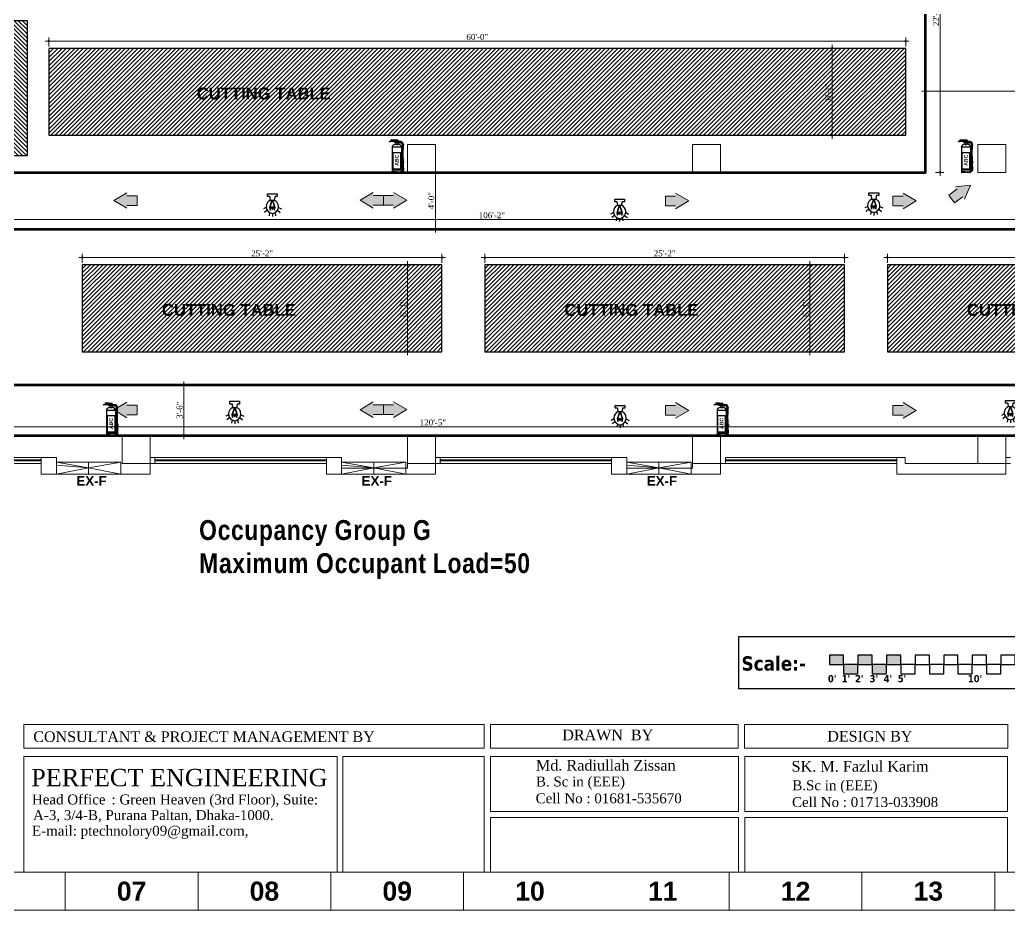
# Model space of a CAD drawing. Header units: inches. Extents: x -250485 to 735580, y -140410 to 288049.
# Drawn here: x 43014 to 43845, y 20815 to 21563 of the extents above; entities that cross this region are included whole.
import ezdxf

# ---------------------------------------------------------------- set-up
doc = ezdxf.new("R2010")
doc.units = ezdxf.units.IN
doc.header["$MEASUREMENT"] = 0
doc.header["$PDMODE"] = 35
doc.layers.get('0').update_dxf_attribs({"lineweight": 0})
doc.layers.get('Defpoints').update_dxf_attribs({"lineweight": 0})
for name, color, linetype in [('A Furniture', 7, 'Continuous'), ('FIREACC', 30, 'Continuous'), ('OUTSIDE', 253, 'Continuous')]:
    doc.layers.add(name, color=color, linetype=linetype)
for name, color, linetype, lineweight in [('AN-TEXT', 251, 'Continuous', 15), ('COLUMN-2', 102, 'Continuous', 0), ('DIM 01', 250, 'Continuous', 9), ('DIM_WORKING', 7, 'Continuous', 0), ('Emergency Light', 251, 'Continuous', 15), ('EPTPP7', 6, 'Continuous', 0), ('evacuation plan', 162, 'Continuous', 13), ('Inline', 7, 'Continuous', 0), ('Layer1', 134, 'Continuous', 0), ('Outline', 7, 'Continuous', 0), ('Scale', 7, 'Continuous', 0), ('Scale_Text', 7, 'Continuous', 0), ('sheet', 7, 'Continuous', 15), ('TEX', 7, 'Continuous', 0), ('TEXT_TITLEBOX', 7, 'Continuous', 13), ('Titelblk', 7, 'Continuous', 25), ('TITLE', 7, 'Continuous', 20), ('wall', 7, 'Continuous', 0), ('WALL (I)', 7, 'Continuous', 0), ('window', 140, 'Continuous', 0)]:
    doc.layers.add(name, color=color, linetype=linetype, lineweight=lineweight)
doc.styles.add('isop', font='isocpeur.ttf')
doc.styles.add('REG', font='times.ttf')
doc.styles.add('SHT-TEXT-1', font='times.ttf', dxfattribs={"height": 12})
doc.styles.get("Standard").update_dxf_attribs({"font": 'arialbd.ttf', "height": 24})
doc.styles.add('Verdana', font='verdana.ttf')
doc.dimstyles.new('Dim-Pres', dxfattribs={"dimtxt": 5.5, "dimasz": 2, "dimexe": 1.5, "dimexo": 1.5, "dimgap": 1, "dimtad": 3, "dimdec": 0, "dimzin": 3, "dimdsep": 46, "dimlunit": 4, "dimtxsty": 'REG', "dimblk": 'point', "dimcen": 2, "dimclrd": 256, "dimclre": 256, "dimclrt": 7, "dimadec": 0, "dimazin": 0, "dimtfac": 0.75, "dimtdec": 0, "dimtmove": 1, "dimatfit": 3, "dimldrblk": 'point', "dimfxl": 0, "dimtolj": 1, "dimtzin": 0, "dimlwd": -1, "dimlwe": -1, "dimarcsym": 1})

# ---------------------------------------------------------------- blocks, each defined once
blk = doc.blocks.new('dot')
at = {"color": 4}
for p, q in [((-1.5, 0), (1.5, 0)), ((0, 1.5), (0, -1.5))]:
    blk.add_line(p, q, dxfattribs=at)
at = {"color": 6, "const_width": 0.5}
blk.add_lwpolyline([(-0.25, 0, 1), (0.25, 0, 1)], format="xyb", close=True, dxfattribs=at)
blk = doc.blocks.new('point')
blk.add_blockref('dot', (0, 0))
blk = doc.blocks.new('*D96')
at = {"layer": 'Defpoints', "color": 0, "ltscale": 30, "transparency": 16777216}
for p in [(44044.85, 21362.86), (43742.85, 21356.78), (44044.85, 21356.78)]:
    blk.add_point(p, dxfattribs=at)
at = {"layer": 'Layer1', "ltscale": 30, "transparency": 16777216}
for p, q in [((43742.85, 21358.28), (43742.85, 21364.36)), ((43744.85, 21362.86), (44042.85, 21362.86)), ((44044.85, 21358.28), (44044.85, 21364.36))]:
    blk.add_line(p, q, dxfattribs=at)
at = {"layer": 'Layer1', "ltscale": 30, "transparency": 16777216, "xscale": 2, "yscale": 2, "zscale": 2, "rotation": 180}
blk.add_blockref('point', (43742.85, 21362.86), dxfattribs=at)
at = {"layer": 'Layer1', "ltscale": 30, "transparency": 16777216, "xscale": 2, "yscale": 2, "zscale": 2}
blk.add_blockref('point', (44044.85, 21362.86), dxfattribs=at)
at = {"layer": 'Layer1', "color": 7, "ltscale": 30, "transparency": 16777216, "insert": (43893.85, 21366.41), "char_height": 5, "attachment_point": 5, "style": 'REG'}
blk.add_mtext('\\A1;25\'-2"', dxfattribs=at)
blk = doc.blocks.new('*D98')
at = {"layer": 'Defpoints', "color": 0, "ltscale": 30, "transparency": 16777216}
for p in [(43706.85, 21362.86), (43404.85, 21356.78), (43706.85, 21356.78)]:
    blk.add_point(p, dxfattribs=at)
at = {"layer": 'Layer1', "ltscale": 30, "transparency": 16777216}
for p, q in [((43404.85, 21358.28), (43404.85, 21364.36)), ((43406.85, 21362.86), (43704.85, 21362.86)), ((43706.85, 21358.28), (43706.85, 21364.36))]:
    blk.add_line(p, q, dxfattribs=at)
at = {"layer": 'Layer1', "ltscale": 30, "transparency": 16777216, "xscale": 2, "yscale": 2, "zscale": 2, "rotation": 180}
blk.add_blockref('point', (43404.85, 21362.86), dxfattribs=at)
at = {"layer": 'Layer1', "ltscale": 30, "transparency": 16777216, "xscale": 2, "yscale": 2, "zscale": 2}
blk.add_blockref('point', (43706.85, 21362.86), dxfattribs=at)
at = {"layer": 'Layer1', "color": 7, "ltscale": 30, "transparency": 16777216, "insert": (43555.85, 21366.41), "char_height": 5, "attachment_point": 5, "style": 'REG'}
blk.add_mtext('\\A1;25\'-2"', dxfattribs=at)
blk = doc.blocks.new('*D99')
at = {"layer": 'Defpoints', "color": 0, "ltscale": 30, "transparency": 16777216}
for p in [(43683.1, 21356.78), (43677.9, 21283.78), (43683.1, 21283.78)]:
    blk.add_point(p, dxfattribs=at)
at = {"layer": 'Layer1', "ltscale": 30, "transparency": 16777216}
for p, q in [((43681.6, 21356.78), (43676.4, 21356.78)), ((43677.9, 21354.78), (43677.9, 21285.78)), ((43681.6, 21283.78), (43676.4, 21283.78))]:
    blk.add_line(p, q, dxfattribs=at)
at = {"layer": 'Layer1', "ltscale": 30, "transparency": 16777216, "xscale": 2, "yscale": 2, "zscale": 2}
for p, rotation in [((43677.9, 21356.78), 90), ((43677.9, 21283.78), 270)]:
    blk.add_blockref('point', p, dxfattribs=dict(at, rotation=rotation))
at = {"layer": 'Layer1', "color": 7, "ltscale": 30, "transparency": 16777216, "insert": (43674.36, 21320.28), "char_height": 5, "attachment_point": 5, "rotation": 90, "style": 'REG'}
blk.add_mtext('\\A1;6\'-1"', dxfattribs=at)
blk = doc.blocks.new('*D100')
at = {"layer": 'Defpoints', "color": 0, "ltscale": 30, "transparency": 16777216}
for p in [(43368.85, 21362.86), (43066.85, 21356.78), (43368.85, 21356.78)]:
    blk.add_point(p, dxfattribs=at)
at = {"layer": 'Layer1', "ltscale": 30, "transparency": 16777216}
for p, q in [((43066.85, 21358.28), (43066.85, 21364.36)), ((43068.85, 21362.86), (43366.85, 21362.86)), ((43368.85, 21358.28), (43368.85, 21364.36))]:
    blk.add_line(p, q, dxfattribs=at)
at = {"layer": 'Layer1', "ltscale": 30, "transparency": 16777216, "xscale": 2, "yscale": 2, "zscale": 2, "rotation": 180}
blk.add_blockref('point', (43066.85, 21362.86), dxfattribs=at)
at = {"layer": 'Layer1', "ltscale": 30, "transparency": 16777216, "xscale": 2, "yscale": 2, "zscale": 2}
blk.add_blockref('point', (43368.85, 21362.86), dxfattribs=at)
at = {"layer": 'Layer1', "color": 7, "ltscale": 30, "transparency": 16777216, "insert": (43217.85, 21366.41), "char_height": 5, "attachment_point": 5, "style": 'REG'}
blk.add_mtext('\\A1;25\'-2"', dxfattribs=at)
blk = doc.blocks.new('*D101')
at = {"layer": 'Defpoints', "color": 0, "ltscale": 30, "transparency": 16777216}
for p in [(43345.1, 21356.78), (43339.9, 21283.78), (43345.1, 21283.78)]:
    blk.add_point(p, dxfattribs=at)
at = {"layer": 'Layer1', "ltscale": 30, "transparency": 16777216}
for p, q in [((43343.6, 21356.78), (43338.4, 21356.78)), ((43339.9, 21354.78), (43339.9, 21285.78)), ((43343.6, 21283.78), (43338.4, 21283.78))]:
    blk.add_line(p, q, dxfattribs=at)
at = {"layer": 'Layer1', "ltscale": 30, "transparency": 16777216, "xscale": 2, "yscale": 2, "zscale": 2}
for p, rotation in [((43339.9, 21356.78), 90), ((43339.9, 21283.78), 270)]:
    blk.add_blockref('point', p, dxfattribs=dict(at, rotation=rotation))
at = {"layer": 'Layer1', "color": 7, "ltscale": 30, "transparency": 16777216, "insert": (43336.36, 21320.28), "char_height": 5, "attachment_point": 5, "rotation": 90, "style": 'REG'}
blk.add_mtext('\\A1;6\'-1"', dxfattribs=at)
blk = doc.blocks.new('*D102')
at = {"layer": 'Defpoints', "color": 0, "ltscale": 30, "transparency": 16777216}
for p in [(43758.28, 21544.59), (43038.72, 21538.51), (43758.28, 21538.51)]:
    blk.add_point(p, dxfattribs=at)
at = {"layer": 'Layer1', "ltscale": 30, "transparency": 16777216}
for p, q in [((43038.72, 21540.01), (43038.72, 21546.09)), ((43040.72, 21544.59), (43756.28, 21544.59)), ((43758.28, 21540.01), (43758.28, 21546.09))]:
    blk.add_line(p, q, dxfattribs=at)
at = {"layer": 'Layer1', "ltscale": 30, "transparency": 16777216, "xscale": 2, "yscale": 2, "zscale": 2, "rotation": 180}
blk.add_blockref('point', (43038.72, 21544.59), dxfattribs=at)
at = {"layer": 'Layer1', "ltscale": 30, "transparency": 16777216, "xscale": 2, "yscale": 2, "zscale": 2}
blk.add_blockref('point', (43758.28, 21544.59), dxfattribs=at)
at = {"layer": 'Layer1', "color": 7, "ltscale": 30, "transparency": 16777216, "insert": (43398.5, 21548.13), "char_height": 5, "attachment_point": 5, "style": 'REG'}
blk.add_mtext('\\A1;60\'-0"', dxfattribs=at)
blk = doc.blocks.new('*D103')
at = {"layer": 'Defpoints', "color": 0, "ltscale": 30, "transparency": 16777216}
for p in [(43701.71, 21538.51), (43696.51, 21465.51), (43701.71, 21465.51)]:
    blk.add_point(p, dxfattribs=at)
at = {"layer": 'Layer1', "ltscale": 30, "transparency": 16777216}
for p, q in [((43700.21, 21538.51), (43695.01, 21538.51)), ((43696.51, 21536.51), (43696.51, 21467.51)), ((43700.21, 21465.51), (43695.01, 21465.51))]:
    blk.add_line(p, q, dxfattribs=at)
at = {"layer": 'Layer1', "ltscale": 30, "transparency": 16777216, "xscale": 2, "yscale": 2, "zscale": 2}
for p, rotation in [((43696.51, 21538.51), 90), ((43696.51, 21465.51), 270)]:
    blk.add_blockref('point', p, dxfattribs=dict(at, rotation=rotation))
at = {"layer": 'Layer1', "color": 7, "ltscale": 30, "transparency": 16777216, "insert": (43692.97, 21502.01), "char_height": 5, "attachment_point": 5, "rotation": 90, "style": 'REG'}
blk.add_mtext('\\A1;6\'-1"', dxfattribs=at)
blk = doc.blocks.new('hfev')
at = {"layer": 'evacuation plan'}
h = blk.add_hatch(color=60, dxfattribs=at)
h.dxf.hatch_style = 1
h.paths.add_polyline_path([(40299.1, 13041.1), (40287.2, 13021.2), (40310.9, 13021.2)])
h.paths.add_polyline_path([(40306.5, 13021.2), (40291.6, 13021.2), (40291.6, 13005.5), (40306.5, 13005.5)])
at = {"layer": 'evacuation plan', "color": 9, "true_color": 0xafd9aa}
for p, q in [((40287.2, 13021.2), (40299.1, 13041.1)), ((40299.1, 13041.1), (40310.9, 13021.2)), ((40291.6, 13021.2), (40291.6, 13005.5)), ((40306.5, 13021.2), (40306.5, 13005.5)), ((40291.6, 13005.5), (40306.5, 13005.5))]:
    blk.add_line(p, q, dxfattribs=at)
blk = doc.blocks.new('A$C16DB04AD')
at = {"layer": 'Emergency Light', "color": 154, "lineweight": 30}
for p, q in [((-6.5, -14.4), (-9.6, -16)), ((-5.4, -17.4), (-8.3, -19.8)), ((-2.9, -19.8), (-3.5, -23.2)), ((0, -20.7), (0, -24)), ((2.9, -19.8), (3.5, -23.2)), ((5.4, -17.4), (8.3, -19.8)), ((6.5, -14.4), (9.6, -16))]:
    blk.add_line(p, q, dxfattribs=at)
blk.add_lwpolyline([(-2, -6.6), (-2.5, -3.3, 0.371278), (-2.9, -2.9), (-5.2, -2.9), (-5.2, 0), (5.2, 0), (5.2, -2.9), (2.9, -2.9, 0.371278), (2.5, -3.3), (2, -6.6)], format="xyb", dxfattribs=at)
at = {"layer": 'Emergency Light', "color": 1, "lineweight": 30}
blk.add_lwpolyline([(-0.4, -6.6), (-3, -14.5), (-2.3, -17.3), (-1.1, -13.9), (0, -16.5), (1.1, -13.9), (2.3, -17.3), (3, -14.5), (0.4, -6.6)], dxfattribs=at)
blk.add_lwpolyline([(0.4, -7.3, 0.690361), (-0.4, -7.3), (-2.7, -14.5), (-2.2, -16.4), (-1.1, -13.2), (0, -15.9), (1.1, -13.2), (2.2, -16.4), (2.7, -14.5), (0.4, -7.3)], format="xyb", dxfattribs=at)
at = {"layer": 'Emergency Light', "color": 154, "lineweight": 30}
blk.add_lwpolyline([(-2, -6.6), (2, -6.6)], dxfattribs=at)
for centre, radius, start, end in [((0.8, -13.4), 7.38, 112.0671, 245.9767), ((-0.8, -13.4), 7.38, 294.0233, 67.9329), ((0, -16), 4.74, 241.9689, 298.0311)]:
    blk.add_arc(centre, radius, start, end, dxfattribs=at)
blk = doc.blocks.new('*U196')
at = {"layer": 'OUTSIDE', "linetype": 'Continuous'}
for points in [[(-85, 498), (-100, 482), (-47, 486)], [(-47, 486), (-100, 482), (-64, 484)], [(-64, 504), (-85, 498), (-52, 503)], [(-52, 503), (-85, 498), (-47, 502)], [(-43, 502), (-85, 498), (-43, 486)], [(-85, 498), (-43, 502), (-47, 502)], [(-85, 498), (-47, 486), (-43, 486)], [(-52, 503), (-58, 504), (-64, 504)], [(-47, 486), (-64, 484), (-52, 485)], [(-52, 485), (-64, 484), (-58, 484)], [(-100, 482), (-104, 460), (-79, 478)], [(-79, 478), (-104, 460), (-84, 462)], [(-84, 462), (-104, 460), (-77, 321)], [(-104, 460), (-97, 320), (-77, 321)], [(-64, 484), (-100, 482), (-79, 478)], [(-97, 320), (-102, 180), (-82, 180)], [(-77, 321), (-97, 320), (-82, 180)], [(-103, 111), (-104, 62), (-84, 62)], [(-82, 160), (-103, 111), (-83, 111)], [(-102, 160), (-103, 111), (-82, 160)], [(-83, 111), (-103, 111), (-84, 62)]]:
    blk.add_solid(points, dxfattribs=at)
blk = doc.blocks.new('*U195')
at = {"layer": 'OUTSIDE', "linetype": 'Continuous'}
for points in [[(0, 488), (-1, 487), (1, 486)], [(-1, 487), (0, 486), (1, 486)], [(0, 500), (0, 488), (1, 486)], [(1, 500), (0, 500), (1, 486)], [(1, 500), (1, 486), (2, 488)], [(1, 500), (1, 500), (2, 488)], [(1, 500), (1, 500), (1, 486)], [(2, 488), (1, 486), (2, 487)], [(2, 487), (1, 486), (2, 486)]]:
    blk.add_solid(points, dxfattribs=at)
blk = doc.blocks.new('ABC')
at = {"layer": 'FIREACC', "color": 11}
for p, q in [((-39154, 31707), (-39205, 31704)), ((-39153, 31701), (-39200, 31700)), ((-39152, 31714), (-39193, 31720)), ((-39101, 31717), (-39189, 31724)), ((-39134, 31708), (-39154, 31707)), ((-39127, 31702), (-39153, 31701)), ((-39136, 31712), (-39151, 31714)), ((-39134, 31709), (-39134, 31706)), ((-39127, 31704), (-39131, 31704)), ((-39100, 31685), (-39131, 31685)), ((-39131, 31684), (-39131, 31682)), ((-39100, 31684), (-39131, 31684)), ((-39099, 31682), (-39131, 31682)), ((-39131, 31682), (-39131, 31666)), ((-39129, 31698), (-39129, 31701)), ((-39129, 31701), (-39127, 31701)), ((-39129, 31685), (-39129, 31697)), ((-39106, 31703), (-39127, 31702)), ((-39127, 31701), (-39102, 31701)), ((-39106, 31705), (-39126, 31704)), ((-39106, 31703), (-39106, 31705)), ((-39101, 31717), (-39102, 31701)), ((-39102, 31701), (-39102, 31707)), ((-39102, 31685), (-39102, 31701)), ((-39100, 31684), (-39100, 31682)), ((-39099, 31682), (-39099, 31666)), ((-39175, 31634), (-39175, 31301)), ((-39055, 31634), (-39055, 31301)), ((-39129, 31306), (-39164, 31306)), ((-39102, 31306), (-39067, 31306))]:
    blk.add_line(p, q, dxfattribs=at)
for centre, radius in [((-39115, 31693), 8), ((-39115, 31693), 7.11), ((-39104, 31703), 0.818)]:
    blk.add_circle(centre, radius, dxfattribs=at)
for centre, radius, start, end in [((-39202, 31688), 16.6, 102.0731, 158.0787), ((-39195, 31656), 44.2, 96.1934, 120.0254), ((-39189, 31720), 4, 85.8388, 175.8388), ((-39149, 31631), 26.3, 119.5311, 173.3898), ((-39115, 31581), 86.5, 100.9999, 123.208), ((-39136, 31709), 2.4, 355.8388, 82.0095), ((-39132, 31706), 2.4, 175.8388, 273.0799), ((-39131, 31684), 0.8, 90, 270), ((-39104, 31703), 1.96, 175.8388, 355.8388), ((-39100, 31684), 0.8, 270, 90), ((-39116, 31581), 86.5, 56.792, 79.0001), ((-39082, 31631), 26.3, 6.6102, 60.4689), ((-39171, 31302), 4.51, 202.0814, 252.7663), ((-39173, 31302), 4.45, 276.3773, 340.9868), ((-39160, 31298), 9.06, 135.2683, 162.981), ((-39164, 31302), 3.74, 83.2574, 130.4174), ((-39128, 31299), 6.79, 39.6417, 93.3999), ((-39116, 31306), 7.75, 199.8006, 272.52), ((-39115, 31306), 7.75, 267.48, 340.1994), ((-39103, 31299), 6.79, 86.6001, 140.3583), ((-39067, 31302), 3.74, 49.5826, 96.7426), ((-39071, 31298), 9.06, 17.019, 44.7317), ((-39058, 31302), 4.45, 199.0132, 263.6227), ((-39060, 31302), 4.51, 287.2337, 337.9186)]:
    blk.add_arc(centre, radius, start, end, dxfattribs=at)
at = {"layer": 'OUTSIDE', "color": 11}
for p, q in [((-39127, 31706), (-39125, 31706)), ((-39125, 31706), (-39127, 31706)), ((-39118, 31695), (-39120, 31696)), ((-39116, 31689), (-39118, 31700)), ((-39116, 31698), (-39115, 31698)), ((-39116, 31698), (-39116, 31689)), ((-39116, 31698), (-39115, 31698)), ((-39115, 31689), (-39113, 31700)), ((-39115, 31698), (-39115, 31689)), ((-39115, 31698), (-39115, 31698)), ((-39113, 31695), (-39111, 31696)), ((-39102, 31701), (-39102, 31701)), ((-39096, 31699), (-39102, 31699)), ((-39096, 31695), (-39102, 31695)), ((-39096, 31691), (-39102, 31691)), ((-39096, 31687), (-39102, 31687)), ((-39096, 31699), (-39096, 31687)), ((-39080, 31701), (-39092, 31701)), ((-39080, 31699), (-39092, 31699)), ((-39080, 31698), (-39092, 31698)), ((-39080, 31689), (-39092, 31689)), ((-39080, 31688), (-39092, 31688)), ((-39080, 31685), (-39092, 31685)), ((-39080, 31701), (-39080, 31685)), ((-39080, 31687), (-39078, 31687)), ((-39063, 31685), (-39068, 31685)), ((-39055, 31626), (-39175, 31626)), ((-39055, 31326), (-39175, 31326)), ((-39058, 31298), (-39173, 31298))]:
    blk.add_line(p, q, dxfattribs=at)
at = {"layer": 'OUTSIDE', "color": 1}
for p, q in [((-39080, 31700), (-39078, 31700)), ((-39063, 31701), (-39068, 31701)), ((-39163, 31342), (-39163, 31558)), ((-39163, 31558), (-39067, 31558)), ((-39067, 31558), (-39067, 31342)), ((-39055, 31442), (-39027, 31442)), ((-39055, 31426), (-39027, 31426)), ((-39050, 31442), (-39050, 31426)), ((-39030, 31442), (-39030, 31426)), ((-39027, 31442), (-39027, 31426)), ((-39067, 31342), (-39163, 31342)), ((-39049, 31348), (-39049, 31346)), ((-39049, 31348), (-39030, 31348)), ((-39049, 31346), (-39049, 31346)), ((-39049, 31346), (-39049, 31328)), ((-39049, 31346), (-39049, 31328)), ((-39047, 31326), (-39031, 31326)), ((-39043, 31346), (-39046, 31346)), ((-39046, 31346), (-39046, 31328)), ((-39046, 31325), (-39046, 31326)), ((-39046, 31325), (-39046, 31314)), ((-39033, 31325), (-39046, 31325)), ((-39033, 31324), (-39046, 31324)), ((-39046, 31314), (-39033, 31314)), ((-39043, 31346), (-39043, 31328)), ((-39041, 31326), (-39041, 31346)), ((-39041, 31326), (-39041, 31346)), ((-39041, 31346), (-39038, 31346)), ((-39038, 31326), (-39038, 31346)), ((-39036, 31346), (-39033, 31346)), ((-39036, 31346), (-39036, 31328)), ((-39033, 31346), (-39033, 31328)), ((-39033, 31325), (-39033, 31326)), ((-39033, 31325), (-39033, 31314)), ((-39030, 31348), (-39030, 31346)), ((-39030, 31346), (-39030, 31346)), ((-39030, 31346), (-39030, 31328)), ((-39030, 31346), (-39030, 31328))]:
    blk.add_line(p, q, dxfattribs=at)
at = {"layer": 'OUTSIDE', "color": 11}
for centre, radius, start, end in [((-39140, 31706), 14, 1.7796, 358.9745), ((-39140, 31706), 13.6, 1.8369, 358.9415), ((-39118, 31688), 25.7, 238.3845, 275.6038), ((-39127, 31706), 0.343, 90, 270), ((-39125, 31706), 0.343, 270, 90), ((-39115, 31693), 5.65, 115.6308, 148.0837), ((-39115, 31693), 3.41, 125.5003, 148.0837), ((-39115, 31688), 1.22, 124.1991, 55.3937), ((-39113, 31690), 27.6, 265.6954, 300.3163), ((-39115, 31693), 3.41, 31.9163, 54.4997), ((-39115, 31693), 5.65, 31.9163, 64.3692), ((-39092, 31694), 7.45, 91.1883, 129.7873), ((-39092, 31693), 7.45, 230.2127, 268.8117), ((-39090, 31693), 5.13, 117.4534, 242.5466), ((-39092, 31701), 1.98, 181.0474, 268.0119), ((-39092, 31686), 1.98, 91.9881, 178.9526), ((-39066, 31730), 45.1, 255.4552, 267.5164), ((-39064, 31669), 32.2, 354.9737, 89.8444), ((-39064, 31669), 16.2, 356.2273, 89.6749), ((-37883, 31547), 1170, 174.0773, 185.1556)]:
    blk.add_arc(centre, radius, start, end, dxfattribs=at)
at = {"layer": 'OUTSIDE', "color": 1}
for centre, radius, start, end in [((-39066, 31656), 45.1, 92.4836, 104.5448), ((-37872, 31547), 1165, 174.1113, 185.1494), ((-35847, 31459), 3202, 180.5894, 181.9925), ((-35847, 31459), 3186, 180.5923, 182.0025), ((-39046, 31329), 2.97, 192.2541, 244.019), ((-39046, 31329), 2.97, 192.2541, 244.019), ((-39043, 31329), 2.97, 192.2541, 244.019), ((-39040, 31329), 2.97, 192.2541, 244.019), ((-39038, 31329), 2.97, 295.981, 347.7459), ((-39036, 31329), 2.97, 295.981, 347.7459), ((-39033, 31329), 2.97, 295.981, 347.7459), ((-39033, 31329), 2.97, 295.981, 347.7459)]:
    blk.add_arc(centre, radius, start, end, dxfattribs=at)
at = {"layer": 'OUTSIDE', "color": 11, "linetype": 'Continuous', "xscale": -0.8000000000029104, "yscale": 0.7999999999992724, "zscale": 0.7999999999999443}
blk.add_blockref('*U195', (-39115, 31298), dxfattribs=at)
at = {"layer": 'OUTSIDE', "color": 1, "linetype": 'Continuous', "xscale": -0.8000000000029104, "yscale": 0.7999999999992724, "zscale": 0.7999999999999443}
blk.add_blockref('*U196', (-39115, 31298), dxfattribs=at)
at = {"layer": 'sheet', "color": 5, "insert": (-39091, 31384), "char_height": 48, "width": 165, "attachment_point": 7, "rotation": 90}
blk.add_mtext('{\\C6;ABC}', dxfattribs=at)
blk = doc.blocks.new('PAGE')
at = {"layer": 'Inline', "color": 252, "lineweight": 15}
blk.add_lwpolyline([(178051640.63, 22656441.11), (178051640.63, 22657235.79), (178050505.36, 22657235.79), (178050505.36, 22656441.11)], close=True, dxfattribs=at)
at = {"layer": 'Outline', "color": 252, "lineweight": 15}
blk.add_line((178050483.42, 22656424.24), (178051662.57, 22656424.24), dxfattribs=at)
at = {"layer": 'Scale', "color": 252, "lineweight": 9}
for p, q in [((178050837.01, 22656424.24), (178050837.01, 22656441.11)), ((178050896, 22656424.24), (178050896, 22656441.11)), ((178050955, 22656424.24), (178050955, 22656441.11)), ((178051014, 22656424.24), (178051014, 22656441.11)), ((178051131.99, 22656424.24), (178051131.99, 22656441.11)), ((178051190.99, 22656424.24), (178051190.99, 22656441.11)), ((178051249.99, 22656424.24), (178051249.99, 22656441.11))]:
    blk.add_line(p, q, dxfattribs=at)
at = {"layer": 'Scale_Text', "color": 252, "lineweight": 13, "char_height": 8.435, "width": 2.5102, "attachment_point": 5}
for s, insert in [('07', (178050866.5, 22656432.67)), ('08', (178050925.5, 22656432.67)), ('09', (178050984.5, 22656432.67)), ('10', (178051043.5, 22656432.67)), ('11', (178051102.49, 22656432.67)), ('12', (178051161.49, 22656432.67)), ('13', (178051220.49, 22656432.67))]:
    blk.add_mtext(s, dxfattribs=dict(at, insert=insert))
blk = doc.blocks.new('Title')
at = {"layer": 'Titelblk', "color": 3, "linetype": 'Continuous', "lineweight": 0, "xscale": 3.014611567961765, "yscale": 3.014611567959946, "zscale": 3.014611567966516}
blk.add_blockref('PAGE', (-536855255.8, -68388224), dxfattribs=at)
blk = doc.blocks.new('*D817')
at = {"layer": 'Defpoints', "color": 0, "ltscale": 30, "transparency": 16777216}
for p in [(43774.81, 21698.39), (43774.81, 21434.39), (43787.2, 21434.39)]:
    blk.add_point(p, dxfattribs=at)
at = {"layer": 'Layer1', "ltscale": 30, "transparency": 16777216}
for p, q in [((43783.2, 21698.39), (43788.7, 21698.39)), ((43787.2, 21696.39), (43787.2, 21436.39)), ((43783.2, 21434.39), (43788.7, 21434.39))]:
    blk.add_line(p, q, dxfattribs=at)
at = {"layer": 'Layer1', "ltscale": 30, "transparency": 16777216, "xscale": 2, "yscale": 2, "zscale": 2}
for p, rotation in [((43787.2, 21698.39), 90), ((43787.2, 21434.39), 270)]:
    blk.add_blockref('point', p, dxfattribs=dict(at, rotation=rotation))
at = {"layer": 'Layer1', "color": 7, "ltscale": 30, "transparency": 16777216, "insert": (43783.66, 21566.39), "char_height": 5, "attachment_point": 5, "rotation": 90, "style": 'REG'}
blk.add_mtext('\\A1;22\'-0"', dxfattribs=at)
blk = doc.blocks.new('*D819')
at = {"layer": 'Defpoints', "color": 0, "ltscale": 30, "transparency": 16777216}
for p in [(44083.35, 21502.65), (43774.81, 21492.53), (44083.35, 21493.03)]:
    blk.add_point(p, dxfattribs=at)
at = {"layer": 'Layer1', "ltscale": 30, "transparency": 16777216}
for p, q in [((43774.81, 21498.65), (43774.81, 21504.15)), ((43776.81, 21502.65), (44081.35, 21502.65)), ((44083.35, 21498.65), (44083.35, 21504.15))]:
    blk.add_line(p, q, dxfattribs=at)
at = {"layer": 'Layer1', "ltscale": 30, "transparency": 16777216, "xscale": 2, "yscale": 2, "zscale": 2, "rotation": 180}
blk.add_blockref('point', (43774.81, 21502.65), dxfattribs=at)
at = {"layer": 'Layer1', "ltscale": 30, "transparency": 16777216, "xscale": 2, "yscale": 2, "zscale": 2}
blk.add_blockref('point', (44083.35, 21502.65), dxfattribs=at)
at = {"layer": 'Layer1', "color": 7, "ltscale": 30, "transparency": 16777216, "insert": (43929.08, 21506.2), "char_height": 5, "attachment_point": 5, "style": 'REG'}
blk.add_mtext('\\A1;25\'-9"', dxfattribs=at)
blk = doc.blocks.new('*D820')
at = {"layer": 'Defpoints', "color": 0, "ltscale": 30, "transparency": 16777216}
for p in [(42638.85, 21220.79), (42638.85, 21213.39), (44083.53, 21213.39)]:
    blk.add_point(p, dxfattribs=at)
at = {"layer": 'Layer1', "ltscale": 30, "transparency": 16777216}
for p, q in [((42638.85, 21216.79), (42638.85, 21222.29)), ((44081.53, 21220.79), (42640.85, 21220.79)), ((44083.53, 21216.79), (44083.53, 21222.29))]:
    blk.add_line(p, q, dxfattribs=at)
at = {"layer": 'Layer1', "ltscale": 30, "transparency": 16777216, "xscale": 2, "yscale": 2, "zscale": 2, "rotation": 180}
blk.add_blockref('point', (42638.85, 21220.79), dxfattribs=at)
at = {"layer": 'Layer1', "ltscale": 30, "transparency": 16777216, "xscale": 2, "yscale": 2, "zscale": 2}
blk.add_blockref('point', (44083.53, 21220.79), dxfattribs=at)
at = {"layer": 'Layer1', "color": 7, "ltscale": 30, "transparency": 16777216, "insert": (43361.19, 21224.34), "char_height": 5, "attachment_point": 5, "style": 'REG'}
blk.add_mtext('\\A1;120\'-5"', dxfattribs=at)
blk = doc.blocks.new('*D821')
at = {"layer": 'Defpoints', "color": 0, "ltscale": 30, "transparency": 16777216}
for p in [(43152.06, 21255.78), (43169.92, 21255.78), (43169.92, 21213.39)]:
    blk.add_point(p, dxfattribs=at)
at = {"layer": 'Layer1', "ltscale": 30, "transparency": 16777216}
for p, q in [((43156.06, 21255.78), (43150.56, 21255.78)), ((43152.06, 21215.39), (43152.06, 21253.78)), ((43156.06, 21213.39), (43150.56, 21213.39))]:
    blk.add_line(p, q, dxfattribs=at)
at = {"layer": 'Layer1', "ltscale": 30, "transparency": 16777216, "xscale": 2, "yscale": 2, "zscale": 2}
for p, rotation in [((43152.06, 21255.78), 90), ((43152.06, 21213.39), 270)]:
    blk.add_blockref('point', p, dxfattribs=dict(at, rotation=rotation))
at = {"layer": 'Layer1', "color": 7, "ltscale": 30, "transparency": 16777216, "insert": (43148.52, 21234.59), "char_height": 5, "attachment_point": 5, "rotation": 90, "style": 'REG'}
blk.add_mtext('\\A1;3\'-6"', dxfattribs=at)
blk = doc.blocks.new('*D826')
at = {"layer": 'Defpoints', "color": 0, "ltscale": 30, "transparency": 16777216}
for p in [(43363.35, 21434.39), (43382.14, 21434.39), (43382.14, 21386.78)]:
    blk.add_point(p, dxfattribs=at)
at = {"layer": 'Layer1', "ltscale": 30, "transparency": 16777216}
for p, q in [((43367.35, 21434.39), (43361.85, 21434.39)), ((43363.35, 21388.78), (43363.35, 21432.39)), ((43367.35, 21386.78), (43361.85, 21386.78))]:
    blk.add_line(p, q, dxfattribs=at)
at = {"layer": 'Layer1', "ltscale": 30, "transparency": 16777216, "xscale": 2, "yscale": 2, "zscale": 2}
for p, rotation in [((43363.35, 21434.39), 90), ((43363.35, 21386.78), 270)]:
    blk.add_blockref('point', p, dxfattribs=dict(at, rotation=rotation))
at = {"layer": 'Layer1', "color": 7, "ltscale": 30, "transparency": 16777216, "insert": (43359.81, 21410.59), "char_height": 5, "attachment_point": 5, "rotation": 90, "style": 'REG'}
blk.add_mtext('\\A1;4\'-0"', dxfattribs=at)
blk = doc.blocks.new('*D827')
at = {"layer": 'Defpoints', "color": 0, "ltscale": 30, "transparency": 16777216}
for p in [(44047.72, 21394.85), (42773.81, 21386.78), (44047.72, 21386.78)]:
    blk.add_point(p, dxfattribs=at)
at = {"layer": 'Layer1', "ltscale": 30, "transparency": 16777216}
for p, q in [((42773.81, 21390.85), (42773.81, 21396.35)), ((42775.81, 21394.85), (44045.72, 21394.85)), ((44047.72, 21390.85), (44047.72, 21396.35))]:
    blk.add_line(p, q, dxfattribs=at)
at = {"layer": 'Layer1', "ltscale": 30, "transparency": 16777216, "xscale": 2, "yscale": 2, "zscale": 2, "rotation": 180}
blk.add_blockref('point', (42773.81, 21394.85), dxfattribs=at)
at = {"layer": 'Layer1', "ltscale": 30, "transparency": 16777216, "xscale": 2, "yscale": 2, "zscale": 2}
blk.add_blockref('point', (44047.72, 21394.85), dxfattribs=at)
at = {"layer": 'Layer1', "color": 7, "ltscale": 30, "transparency": 16777216, "insert": (43410.76, 21398.39), "char_height": 5, "attachment_point": 5, "style": 'REG'}
blk.add_mtext('\\A1;106\'-2"', dxfattribs=at)

msp = doc.modelspace()

# ---------------------------------------------------------------- hatches: boundary and pattern name
at = {"layer": 'A Furniture'}
h = msp.add_hatch(dxfattribs=at)
h.set_pattern_fill('ANSI31', scale=20, angle=90, style=0)
h.set_pattern_definition([(135, (78437.7132, 3418.7576), (-1.76776695, -1.76776695), [])])
h.paths.add_polyline_path([(43020.76, 21448.68), (43020.76, 21561.68), (42947.76, 21561.68), (42947.76, 21448.68)])
h.paths.add_polyline_path([(42993.94, 21476.37), (42993.94, 21530.6), (42981.58, 21530.6), (42981.58, 21476.37)], flags=24)
h = msp.add_hatch(dxfattribs=at)
h.set_pattern_fill('ANSI31', scale=20, style=0)
h.set_pattern_definition([(45, (25078.47, -13951.446), (-1.76776695, 1.76776695), [])])
h.paths.add_polyline_path([(43038.72, 21465.51), (43758.28, 21465.51), (43758.28, 21538.51), (43038.72, 21538.51)])
h.paths.add_polyline_path([(43160.42, 21490.21), (43277.95, 21490.21), (43277.95, 21510.82), (43160.43, 21510.82)], flags=24)
h = msp.add_hatch(dxfattribs=at)
h.set_pattern_fill('ANSI31', scale=20, style=0)
h.set_pattern_definition([(45, (25049.2463, -14133.1717), (-1.76776695, 1.76776695), [])])
h.paths.add_polyline_path([(43066.85, 21283.78), (43368.85, 21283.78), (43368.85, 21356.78), (43066.85, 21356.78)])
h.paths.add_polyline_path([(43131.2, 21308.48), (43248.73, 21308.48), (43248.73, 21329.09), (43131.2, 21329.09)], flags=24)
h = msp.add_hatch(dxfattribs=at)
h.set_pattern_fill('ANSI31', scale=20, style=0)
h.set_pattern_definition([(45, (25387.2463, -14133.1717), (-1.76776695, 1.76776695), [])])
h.paths.add_polyline_path([(43404.85, 21283.78), (43706.85, 21283.78), (43706.85, 21356.78), (43404.85, 21356.78)])
h.paths.add_polyline_path([(43469.2, 21308.48), (43586.73, 21308.48), (43586.73, 21329.09), (43469.2, 21329.09)], flags=24)
h = msp.add_hatch(dxfattribs=at)
h.set_pattern_fill('ANSI31', scale=20, style=0)
h.set_pattern_definition([(45, (25725.2463, -14133.1717), (-1.76776695, 1.76776695), [])])
h.paths.add_polyline_path([(43742.85, 21283.78), (44044.85, 21283.78), (44044.85, 21356.78), (43742.85, 21356.78)])
h.paths.add_polyline_path([(43807.2, 21308.48), (43924.73, 21308.48), (43924.73, 21329.09), (43807.2, 21329.09)], flags=24)
at = {"layer": 'DIM 01', "lineweight": -2}
h = msp.add_hatch(color=2, dxfattribs=at)
h.dxf.hatch_style = 1
h.paths.add_polyline_path([(43706.16, 21029.01), (43694.16, 21029.01), (43694.16, 21021.07), (43706.16, 21021.07)])
h.paths.add_polyline_path([(43730.16, 21029.01), (43718.16, 21029.01), (43718.16, 21021.07), (43730.16, 21021.07)])
h.paths.add_polyline_path([(43742.16, 21021.07), (43730.16, 21021.07), (43730.16, 21013.12), (43742.16, 21013.12)])
h.paths.add_polyline_path([(43718.16, 21021.07), (43706.16, 21021.07), (43706.16, 21013.12), (43718.16, 21013.12)])
h.paths.add_polyline_path([(43754.16, 21029.01), (43742.16, 21029.01), (43742.16, 21021.07), (43754.16, 21021.07)])

# ---------------------------------------------------------------- linework, layer by layer
at = {"layer": 'A Furniture', "color": 7}
for points in [[(43020.76, 21448.68), (43020.76, 21561.68), (42947.76, 21561.68), (42947.76, 21448.68)], [(43038.72, 21465.51), (43758.28, 21465.51), (43758.28, 21538.51), (43038.72, 21538.51)], [(43066.85, 21283.78), (43368.85, 21283.78), (43368.85, 21356.78), (43066.85, 21356.78)], [(43404.85, 21283.78), (43706.85, 21283.78), (43706.85, 21356.78), (43404.85, 21356.78)], [(43742.85, 21283.78), (44044.85, 21283.78), (44044.85, 21356.78), (43742.85, 21356.78)]]:
    msp.add_lwpolyline(points, close=True, dxfattribs=at)
at = {"layer": 'COLUMN-2', "color": 7}
for points in [[(43339.85, 21457.89), (43363.35, 21457.89), (43363.35, 21434.39), (43339.85, 21434.39)], [(43579.35, 21457.89), (43602.85, 21457.89), (43602.85, 21434.39), (43579.35, 21434.39)], [(43818.85, 21457.89), (43842.35, 21457.89), (43842.35, 21434.39), (43818.85, 21434.39)], [(43100.35, 21189.89), (43123.85, 21189.89), (43123.85, 21213.39), (43100.35, 21213.39)], [(43339.85, 21189.89), (43363.35, 21189.89), (43363.35, 21213.39), (43339.85, 21213.39)], [(43579.35, 21189.89), (43602.85, 21189.89), (43602.85, 21213.39), (43579.35, 21213.39)], [(43842.35, 21189.89), (43818.85, 21189.89), (43818.85, 21213.39), (43842.35, 21213.39)]]:
    msp.add_lwpolyline(points, close=True, dxfattribs=at)
at = {"layer": 'DIM 01', "color": 7, "lineweight": -2}
for points in [[(43618.02, 21044.49), (43950.65, 21044.49), (43950.65, 21000.72), (43618.02, 21000.72)], [(43694.16, 21021.07), (43706.16, 21021.07), (43706.16, 21029.01), (43694.16, 21029.01)], [(43718.16, 21021.07), (43730.16, 21021.07), (43730.16, 21029.01), (43718.16, 21029.01)], [(43742.16, 21021.07), (43754.16, 21021.07), (43754.16, 21029.01), (43742.16, 21029.01)], [(43766.16, 21021.07), (43778.16, 21021.07), (43778.16, 21029.01), (43766.16, 21029.01)], [(43790.16, 21021.07), (43802.16, 21021.07), (43802.16, 21029.01), (43790.16, 21029.01)], [(43814.16, 21021.07), (43826.16, 21021.07), (43826.16, 21029.01), (43814.16, 21029.01)], [(43838.16, 21021.07), (43850.16, 21021.07), (43850.16, 21029.01), (43838.16, 21029.01)], [(43706.16, 21013.12), (43718.16, 21013.12), (43718.16, 21021.07), (43706.16, 21021.07)], [(43730.16, 21013.12), (43742.16, 21013.12), (43742.16, 21021.07), (43730.16, 21021.07)], [(43754.16, 21013.12), (43766.16, 21013.12), (43766.16, 21021.07), (43754.16, 21021.07)], [(43778.16, 21013.12), (43790.16, 21013.12), (43790.16, 21021.07), (43778.16, 21021.07)], [(43802.16, 21013.12), (43814.16, 21013.12), (43814.16, 21021.07), (43802.16, 21021.07)], [(43826.16, 21013.12), (43838.16, 21013.12), (43838.16, 21021.07), (43826.16, 21021.07)]]:
    msp.add_lwpolyline(points, close=True, dxfattribs=at)
at = {"layer": 'DIM_WORKING', "color": 7, "ltscale": 30}
for p, q in [((43123.85, 21195.03), (43123.85, 21181.03)), ((43363.35, 21195.03), (43363.35, 21181.03)), ((43602.85, 21195.03), (43602.85, 21181.03)), ((43757.85, 21195.03), (43750.85, 21195.03)), ((43757.85, 21195.03), (43757.85, 21190.03)), ((43842.35, 21195.03), (43842.35, 21181.03)), ((43339.85, 21190.03), (43339.85, 21186.03)), ((43579.35, 21190.03), (43579.35, 21186.03)), ((43818.85, 21190.03), (43757.85, 21190.03))]:
    msp.add_line(p, q, dxfattribs=at)
for points in [[(43045.1, 21181.03), (43032.35, 21181.03), (43032.35, 21195.03), (43045.1, 21195.03)], [(43284.6, 21181.03), (43271.85, 21181.03), (43271.85, 21195.03), (43284.6, 21195.03)], [(43524.1, 21181.03), (43511.35, 21181.03), (43511.35, 21195.03), (43524.1, 21195.03)]]:
    msp.add_lwpolyline(points, close=True, dxfattribs=at)
at = {"layer": 'EPTPP7', "color": 7, "ltscale": 30}
for p, q in [((43045.1, 21191.03), (43072.1, 21186.38)), ((43072.1, 21186.38), (43045.1, 21188.53)), ((43072.1, 21186.38), (43045.1, 21181.03)), ((43045.1, 21181.03), (43072.1, 21186.38)), ((43072.1, 21191.03), (43072.1, 21181.03)), ((43072.1, 21186.38), (43099.1, 21191.03)), ((43099.1, 21181.03), (43072.1, 21186.38)), ((43284.6, 21191.03), (43311.6, 21186.38)), ((43311.6, 21186.38), (43284.6, 21188.53)), ((43311.6, 21186.38), (43284.6, 21181.03)), ((43284.6, 21181.03), (43311.6, 21186.38)), ((43311.6, 21191.03), (43311.6, 21181.03)), ((43311.6, 21186.38), (43338.6, 21191.03)), ((43338.6, 21181.03), (43311.6, 21186.38)), ((43524.1, 21191.03), (43551.1, 21186.38)), ((43551.1, 21186.38), (43524.1, 21188.53)), ((43551.1, 21186.38), (43524.1, 21181.03)), ((43524.1, 21181.03), (43551.1, 21186.38)), ((43551.1, 21191.03), (43551.1, 21181.03)), ((43551.1, 21186.38), (43578.1, 21191.03)), ((43578.1, 21181.03), (43551.1, 21186.38))]:
    msp.add_line(p, q, dxfattribs=at)
for points in [[(43045.1, 21191.03), (43099.1, 21191.03), (43099.1, 21181.03), (43045.1, 21181.03), (43045.1, 21191.03)], [(43284.6, 21191.03), (43338.6, 21191.03), (43338.6, 21181.03), (43284.6, 21181.03), (43284.6, 21191.03)], [(43524.1, 21191.03), (43578.1, 21191.03), (43578.1, 21181.03), (43524.1, 21181.03), (43524.1, 21191.03)]]:
    msp.add_lwpolyline(points, dxfattribs=at)
at = {"layer": 'TEXT_TITLEBOX'}
for p, q in [((43017.84, 20950.81), (43017.84, 20970.78)), ((43017.84, 20970.78), (43404.32, 20970.78)), ((43404.32, 20970.78), (43404.32, 20950.81)), ((43409.6, 20950.81), (43409.6, 20970.78)), ((43409.6, 20970.78), (43617.61, 20970.78)), ((43617.61, 20970.78), (43617.61, 20950.81)), ((43622.98, 20950.81), (43622.98, 20970.78)), ((43622.98, 20970.78), (43843.89, 20970.78)), ((43843.89, 20970.78), (43843.89, 20950.81)), ((43404.32, 20950.81), (43017.84, 20950.81)), ((43617.61, 20950.81), (43409.6, 20950.81)), ((43843.89, 20950.81), (43622.98, 20950.81)), ((43017.86, 20846.61), (43017.86, 20943.81)), ((43017.86, 20943.81), (43280.72, 20943.81)), ((43280.72, 20943.81), (43280.72, 20846.61)), ((43285.49, 20846.61), (43285.49, 20943.81)), ((43285.49, 20943.81), (43404.35, 20943.81)), ((43404.35, 20943.81), (43404.35, 20846.61)), ((43409.53, 20897.65), (43409.53, 20943.77)), ((43409.53, 20943.77), (43617.74, 20943.77)), ((43617.74, 20943.77), (43617.74, 20897.65)), ((43623.04, 20897.69), (43623.04, 20943.81)), ((43623.04, 20943.81), (43843.81, 20943.81)), ((43843.81, 20943.81), (43843.81, 20897.69)), ((43617.74, 20897.65), (43409.53, 20897.65)), ((43843.81, 20897.69), (43623.04, 20897.69)), ((43409.53, 20846.58), (43409.53, 20892.7)), ((43409.53, 20892.7), (43617.74, 20892.7)), ((43617.74, 20892.7), (43617.74, 20846.58)), ((43623.04, 20846.61), (43623.04, 20892.73)), ((43623.04, 20892.73), (43843.81, 20892.73)), ((43843.81, 20892.73), (43843.81, 20846.61)), ((43280.72, 20846.61), (43017.86, 20846.61)), ((43404.35, 20846.61), (43285.49, 20846.61)), ((43617.74, 20846.58), (43409.53, 20846.58)), ((43843.81, 20846.61), (43623.04, 20846.61))]:
    msp.add_line(p, q, dxfattribs=at)
at = {"layer": 'wall', "color": 75, "lineweight": 53, "ltscale": 100000}
for points in [[(42848.72, 21434.39), (43774.81, 21434.39), (43774.81, 21698.39), (42848.72, 21698.39)], [(44047.72, 21386.78), (44047.72, 21255.78), (42773.81, 21255.78), (42773.81, 21386.78)]]:
    msp.add_lwpolyline(points, close=True, dxfattribs=at)
msp.add_lwpolyline([(42638.85, 21213.39), (44083.53, 21213.39)], dxfattribs=at)
at = {"layer": 'WALL (I)', "color": 7, "ltscale": 30}
for p, q in [((43032.35, 21181.03), (43032.35, 21195.03)), ((43032.35, 21195.03), (43037.35, 21195.03)), ((43123.85, 21195.03), (43127.85, 21195.03)), ((43127.85, 21195.03), (43127.85, 21190.03)), ((43212.35, 21195.03), (43217.35, 21195.03)), ((43271.85, 21181.03), (43271.85, 21195.03)), ((43271.85, 21195.03), (43276.85, 21195.03)), ((43363.35, 21195.03), (43367.35, 21195.03)), ((43367.35, 21195.03), (43367.35, 21190.03)), ((43511.35, 21181.03), (43511.35, 21195.03)), ((43511.35, 21195.03), (43516.35, 21195.03)), ((43606.85, 21195.03), (43606.85, 21190.03)), ((43750.85, 21181.03), (43750.85, 21195.03)), ((43842.35, 21195.03), (43846.35, 21195.03)), ((43127.85, 21190.03), (43123.85, 21190.03)), ((43367.35, 21190.03), (43363.35, 21190.03)), ((43606.85, 21190.03), (43602.85, 21190.03)), ((43846.35, 21190.03), (43842.35, 21190.03)), ((43123.85, 21181.03), (43032.35, 21181.03)), ((43100.35, 21181.03), (43045.1, 21181.03)), ((43363.35, 21181.03), (43271.85, 21181.03)), ((43339.85, 21186.03), (43284.6, 21186.03)), ((43339.85, 21181.03), (43284.6, 21181.03)), ((43602.85, 21181.03), (43511.35, 21181.03)), ((43579.35, 21186.03), (43524.1, 21186.03)), ((43579.35, 21181.03), (43524.1, 21181.03)), ((43842.35, 21181.03), (43750.85, 21181.03))]:
    msp.add_line(p, q, dxfattribs=at)
at = {"layer": 'window', "color": 7, "ltscale": 30}
for p, q in [((42888.35, 21195.03), (43032.35, 21195.03)), ((43127.85, 21195.03), (43271.85, 21195.03)), ((43367.35, 21195.03), (43511.35, 21195.03)), ((43606.85, 21195.03), (43750.85, 21195.03)), ((42888.35, 21193.03), (43032.35, 21193.03)), ((42888.35, 21192.03), (43032.35, 21192.03)), ((42888.35, 21190.03), (43032.35, 21190.03)), ((43127.85, 21193.03), (43271.85, 21193.03)), ((43127.85, 21192.03), (43271.85, 21192.03)), ((43127.85, 21190.03), (43271.85, 21190.03)), ((43367.35, 21193.03), (43511.35, 21193.03)), ((43367.35, 21192.03), (43511.35, 21192.03)), ((43367.35, 21190.03), (43511.35, 21190.03)), ((43606.85, 21193.03), (43750.85, 21193.03)), ((43606.85, 21192.03), (43750.85, 21192.03)), ((43606.85, 21190.03), (43750.85, 21190.03))]:
    msp.add_line(p, q, dxfattribs=at)

# ---------------------------------------------------------------- block references
at = {"layer": 'Emergency Light', "lineweight": 30, "xscale": 0.7868064756185049, "yscale": 0.7868064756185049, "zscale": 0.7868064756213451}
for p in [(43226.44, 21416.28), (43518, 21411.94), (43731.47, 21417.14), (43194.84, 21242.14), (43518.41, 21238.7), (43846.23, 21242.93)]:
    msp.add_blockref('A$C16DB04AD', p, dxfattribs=at)
at = {"layer": 'evacuation plan', "color": 11, "true_color": 0xf27172, "zscale": 0.5499328876488784}
for p, xscale, yscale, rotation in [((51200.93, -666.88), -0.5499328878868064, 0.5499328878795495, 306.4248301453781), ((50265.09, 43572.49), -0.5499328878868255, 0.5499328878868255, 90), ((50471.83, 43572.73), -0.5499328878868255, 0.5499328878868255, 90), ((36167.49, -750.83), -0.5499328878868255, 0.5499328878868255, 270), ((36404.29, -751.45), -0.5499328878868255, 0.5499328878868255, 270), ((36595.25, -751.45), -0.5499328878868255, 0.5499328878868255, 270), ((50265.09, 43396.64), -0.5499328878868255, 0.5499328878868255, 90), ((50471.83, 43396.88), -0.5499328878868255, 0.5499328878868255, 90), ((36167.49, -926.68), -0.5499328878868255, 0.5499328878868255, 270), ((36404.29, -927.3), -0.5499328878868255, 0.5499328878868255, 270), ((36595.25, -927.3), -0.5499328878868255, 0.5499328878868255, 270)]:
    msp.add_blockref('hfev', p, dxfattribs=dict(at, xscale=xscale, yscale=yscale, rotation=rotation))
at = {"layer": 'TITLE', "xscale": 0.6269545389804989, "yscale": 0.6269545389804989, "zscale": 0.6269545337923679}
msp.add_blockref('Title', (106464.49, 75927.39), dxfattribs=at)
at = {"layer": 'wall', "color": 1, "lineweight": 53, "xscale": 0.06433683165232651, "yscale": 0.06433683165232651, "zscale": 0.06433683165094806}
for p in [(45847.55, 19420.73), (46325.41, 19420.73), (45607.53, 19199.73), (46120.25, 19199.73)]:
    msp.add_blockref('ABC', p, dxfattribs=at)

# ---------------------------------------------------------------- texts
at = {"color": 7, "insert": (43164.94, 21079.64), "char_height": 16.6905, "width": 512.5918, "attachment_point": 4}
msp.add_mtext('{\\fArial Narrow|b1|i0|c0|p34;\\T1.05;Occupancy Group G\\PMaximum Occupant Load=50\\P\\P\\fStaccato222 BT|b0|i0|c0|p66;\\T1;\\P\\fRomantic|b0|i0|c2|p2;\\H0.5455x;  }', dxfattribs=at)
at = {"layer": 'A Furniture', "color": 7, "ltscale": 0.25, "char_height": 10, "width": 150.524, "attachment_point": 8, "rotation": 359.99968}
for insert in [(43219.17, 21495.5), (43189.95, 21313.77), (43527.95, 21313.77), (43865.95, 21313.77)]:
    msp.add_mtext('CUTTING TABLE', dxfattribs=dict(at, insert=insert))
at = {"layer": 'AN-TEXT', "lineweight": 25, "attachment_point": 1, "style": 'isop'}
for s, insert, char_height, width in [('{\\fTahoma|b1|i0|c0|p34;\\C7;Scale:-}', (43620.4, 21027.96), 12, 50.5478), ("{\\fTahoma|b1|i0|c0|p34;\\C7;0'}", (43692.91, 21012.21), 6, 8.2447), ("{\\fTahoma|b1|i0|c0|p34;\\C7;1'}", (43704.45, 21012.21), 6, 8.2447), ("{\\fTahoma|b1|i0|c0|p34;\\C7;2'}", (43715.8, 21012.21), 6, 8.2447), ("{\\fTahoma|b1|i0|c0|p34;\\C7;3'}", (43727.93, 21012.21), 6, 8.2447), ("{\\fTahoma|b1|i0|c0|p34;\\C7;4'}", (43739.77, 21012.21), 6, 8.2447), ("{\\fTahoma|b1|i0|c0|p34;\\C7;5'}", (43751.61, 21012.21), 6, 8.2447), ("{\\fTahoma|b1|i0|c0|p34;\\C7;10'}", (43810.46, 21012.21), 6, 8.2447)]:
    msp.add_mtext(s, dxfattribs=dict(at, insert=insert, char_height=char_height, width=width))
at = {"layer": 'TEX', "color": 7, "lineweight": 0, "ltscale": 5, "transparency": 33554687, "char_height": 8, "width": 99.062, "attachment_point": 8, "style": 'Verdana'}
for insert in [(43074.6, 21171.29), (43314.1, 21171.29), (43553.6, 21171.29)]:
    msp.add_mtext('{\\fArial|b1|i0|c0|p34;\\C5;EX-F}', dxfattribs=dict(at, insert=insert))
at = {"layer": 'TEXT_TITLEBOX', "lineweight": 25, "style": 'SHT-TEXT-1'}
for s, height, p in [('CONSULTANT & PROJECT MANAGEMENT BY', 8.9234, (43025.64, 20956)), ('DRAWN  BY', 8.923, (43469.9, 20957.47)), ('DESIGN BY', 8.923, (43692.4, 20956.39)), ('Md. Radiullah Zissan', 8.9972, (43447.7, 20931.97)), ('SK. M. Fazlul Karim', 8.9972, (43662.42, 20931.06)), ('B. Sc in (EEE)', 8.3307, (43447.77, 20918.63)), ('B.Sc in (EEE)', 8.3307, (43663.05, 20915.48)), ('Cell No : 01681-535670', 8.3307, (43447.53, 20904.54)), ('Cell No : 01713-033908', 8.3307, (43662.81, 20901.39))]:
    msp.add_text(s, height=height, dxfattribs=at).set_placement(p)
at = {"layer": 'TEXT_TITLEBOX', "color": 1, "lineweight": 25, "style": 'SHT-TEXT-1'}
msp.add_text('PERFECT ENGINEERING', height=14.5777, dxfattribs=at).set_placement((43023.94, 20918.83))
at = {"layer": 'TEXT_TITLEBOX', "color": 7, "lineweight": 25, "style": 'SHT-TEXT-1'}
for s, p in [('Head Office', (43024.56, 20903.57)), (': Green Heaven (3rd Floor), Suite:', (43091.43, 20903.57)), ('A-3, 3/4-B, Purana Paltan, Dhaka-1000.', (43025.48, 20890.45)), ('E-mail: ptechnolory09@gmail.com,', (43024.58, 20877.33))]:
    msp.add_text(s, height=8.3301, dxfattribs=at).set_placement(p)

# ---------------------------------------------------------------- dimensions: what is measured, and where the dimension line sits
at = {"layer": 'Layer1', "ltscale": 30}
for base, p1, p2, picture, middle in [((43787.2, 21434.39), (43774.81, 21698.39), (43774.81, 21434.39), '*D817', (43783.66, 21566.39)), ((43363.35, 21434.39), (43382.14, 21386.78), (43382.14, 21434.39), '*D826', (43359.81, 21410.59)), ((43152.06, 21255.78), (43169.92, 21213.39), (43169.92, 21255.78), '*D821', (43148.52, 21234.59))]:
    dim = msp.add_linear_dim(base=base, p1=p1, p2=p2, angle=90, dimstyle='Dim-Pres', override={"dimtxt": 5, "dimfxl": 4, "dimfxlon": 1}, dxfattribs=at)
    dim.commit()
    dim.dimension.update_dxf_attribs({"geometry": picture, "text_midpoint": middle})
at = {"layer": 'Layer1', "color": 7, "ltscale": 30}
for base, p1, p2, picture, middle in [((43758.28, 21544.59), (43038.72, 21538.51), (43758.28, 21538.51), '*D102', (43398.5, 21548.13)), ((43368.85, 21362.86), (43066.85, 21356.78), (43368.85, 21356.78), '*D100', (43217.85, 21366.41)), ((43706.85, 21362.86), (43404.85, 21356.78), (43706.85, 21356.78), '*D98', (43555.85, 21366.41)), ((44044.85, 21362.86), (43742.85, 21356.78), (44044.85, 21356.78), '*D96', (43893.85, 21366.41))]:
    dim = msp.add_linear_dim(base=base, p1=p1, p2=p2, dimstyle='Dim-Pres', override={"dimtxt": 5}, dxfattribs=at)
    dim.commit()
    dim.dimension.update_dxf_attribs({"geometry": picture, "text_midpoint": middle})
for base, p1, p2, picture, middle in [((43696.51, 21465.51), (43701.71, 21538.51), (43701.71, 21465.51), '*D103', (43692.97, 21502.01)), ((43339.9, 21283.78), (43345.1, 21356.78), (43345.1, 21283.78), '*D101', (43336.36, 21320.28)), ((43677.9, 21283.78), (43683.1, 21356.78), (43683.1, 21283.78), '*D99', (43674.36, 21320.28))]:
    dim = msp.add_linear_dim(base=base, p1=p1, p2=p2, angle=90, dimstyle='Dim-Pres', override={"dimtxt": 5}, dxfattribs=at)
    dim.commit()
    dim.dimension.update_dxf_attribs({"geometry": picture, "text_midpoint": middle})
at = {"layer": 'Layer1', "ltscale": 30}
for base, p1, p2, picture, middle in [((44083.35, 21502.65), (43774.81, 21492.53), (44083.35, 21493.03), '*D819', (43929.08, 21506.2)), ((44047.72, 21394.85), (42773.81, 21386.78), (44047.72, 21386.78), '*D827', (43410.76, 21398.39)), ((42638.85, 21220.79), (44083.53, 21213.39), (42638.85, 21213.39), '*D820', (43361.19, 21224.34))]:
    dim = msp.add_linear_dim(base=base, p1=p1, p2=p2, dimstyle='Dim-Pres', override={"dimtxt": 5, "dimfxl": 4, "dimfxlon": 1}, dxfattribs=at)
    dim.commit()
    dim.dimension.update_dxf_attribs({"geometry": picture, "text_midpoint": middle})

doc.saveas('drawing.dxf')
